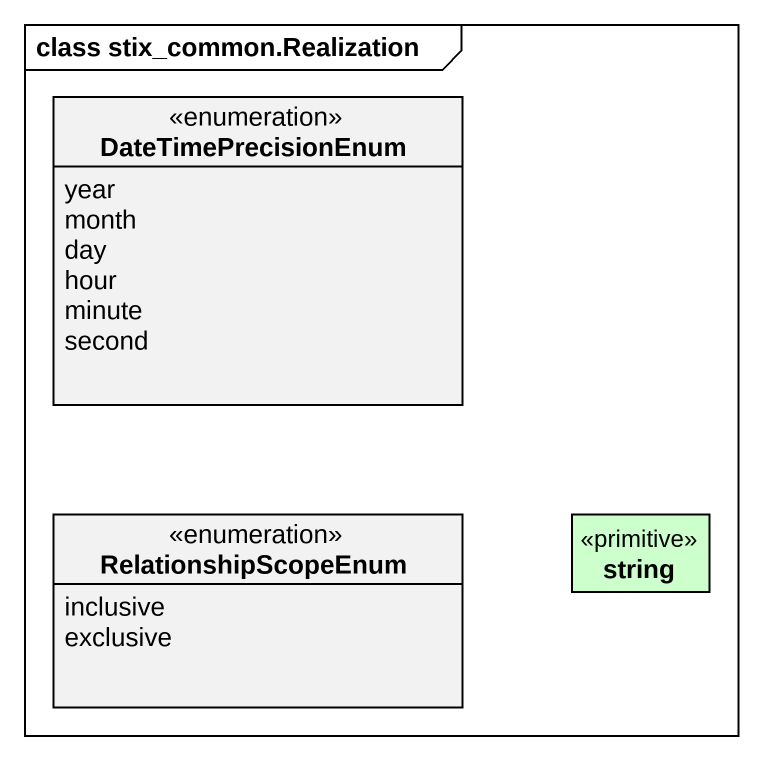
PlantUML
@startuml
mainframe class stix_common.Realization
hide circle
hide empty members
enum DateTimePrecisionEnum {
  year
  month
  day
  hour
  minute
  second
}
enum RelationshipScopeEnum {
  inclusive
  exclusive
}
class string <<primitive>> #CCFFCC
@enduml
